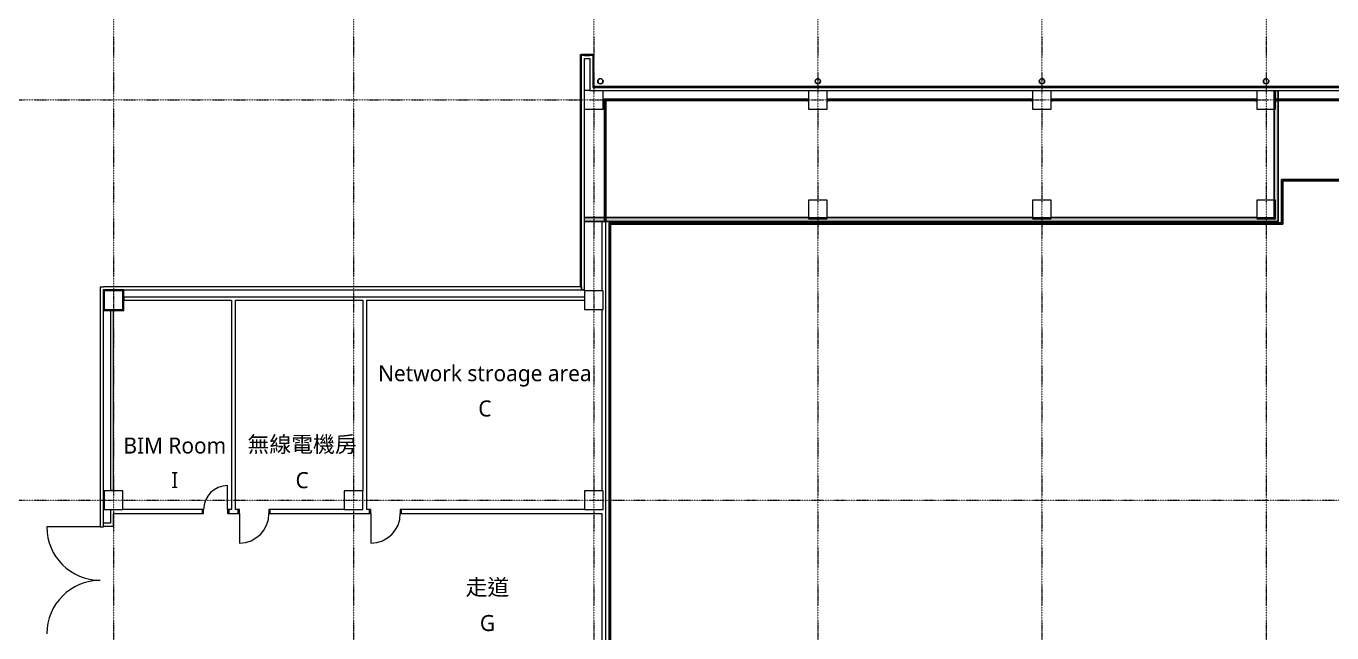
# Model space of a CAD drawing. Extents: x -32000 to 290600, y -111057 to 131250.
# Drawn here: x -3277 to 45668, y 70033 to 92766 of the extents above; entities that cross this region are included whole.
import ezdxf
from ezdxf.enums import TextEntityAlignment as Align

# ---------------------------------------------------------------- set-up
doc = ezdxf.new("R2010")
doc.units = 0
doc.header["$LTSCALE"] = 5
doc.linetypes.add('H12PL3$0$JJP_三點線', pattern=[0.9, 0.3, -0.15, 0, -0.15, 0, -0.15, 0, -0.15])
for name, color, linetype in [('H12PL3$0$A-OBJE-MEP', 252, 'Continuous'), ('H12PL3$0$A-WALL-EX', 252, 'Continuous'), ('H12PL3$0$A-WALL-IN', 252, 'Continuous'), ('H12PL3$0$A-ZONE', 252, 'Continuous'), ('H12PL3$0$Door', 252, 'Continuous'), ('H12PL3$0$Hattch', 252, 'Continuous'), ('H12PL3$0$S-COL', 252, 'Continuous'), ('H12PL3$0$S-GRID', 252, 'Continuous'), ('XFDP30-200K$0$A-Partition-Col (200K)', 216, 'Continuous'), ('XFDP30-200K$0$A-W-P1S (200K)', 106, 'Continuous'), ('XFDP30-200K$0$A-W-R1 (Rockwool) (200K)', 190, 'Continuous')]:
    doc.layers.add(name, color=color, linetype=linetype)
doc.styles.add('H12PL3$0$Standard', font='', dxfattribs={"width": 0.8})
doc.styles.get('H12PL3$0$Standard').set_extended_font_data('Microsoft JhengHei')

# ---------------------------------------------------------------- blocks, each defined once
blk = doc.blocks.new('XFDP30-200K$0$TP1-50-Partition_Col-side')
blk.add_lwpolyline([(-2.5, -4), (-2.5, -3.9), (-2.6, -3.9), (-2.5, -3), (-2.5, -0.3), (-2.4, -0.2), (-0.7, -0.2), (-0.5, -0.2), (-0.1, -0.2), (0, -0.2), (0, -0.2), (0.5, -0.2), (0.6, -0.2), (2.4, -0.2), (2.5, -0.3), (2.5, -3), (2.6, -3.9), (2.5, -3.9), (2.5, -4), (2.7, -4), (2.7, 0), (-2.7, 0), (-2.7, -4)], close=True)
for points in [[(-1.6, -2.1), (-2.3, -2.1, 0.414213), (-2.4, -2.2), (-2.4, -3.6), (-2.5, -3.6), (-2.5, -2.2, -0.414213), (-2.3, -2), (-1.6, -2), (-1.6, -2.1)], [(1.6, -2.1), (2.3, -2.1, -0.414213), (2.4, -2.2), (2.4, -3.6), (2.5, -3.6), (2.5, -2.2, 0.414213), (2.3, -2), (1.6, -2), (1.6, -2.1)]]:
    blk.add_lwpolyline(points, format="xyb")
blk.add_lwpolyline([(2.2, -3.6), (-2.2, -3.6, -0.414214), (-2.3, -3.5), (-2.3, -2.6, -0.414214), (-2.2, -2.5), (-1.3, -2.5, 0.414214), (-1.1, -2.3), (-1.1, -2.2, 0.414214), (-1.3, -2.1), (-1.9, -2.1), (-1.9, -2.1), (-1.3, -2.1, -0.414214), (-1.2, -2.2), (-1.2, -2.3, -0.414214), (-1.3, -2.4), (-2.2, -2.4, 0.414214), (-2.4, -2.6), (-2.4, -3.5, 0.414214), (-2.2, -3.6), (2.2, -3.6, 0.414214), (2.4, -3.5), (2.4, -2.6, 0.414214), (2.2, -2.4), (1.3, -2.4, -0.414214), (1.2, -2.3), (1.2, -2.2, -0.414214), (1.3, -2.1), (1.9, -2.1), (1.9, -2.1), (1.3, -2.1, 0.414214), (1.1, -2.2), (1.1, -2.3, 0.414214), (1.3, -2.5), (2.2, -2.5, -0.414214), (2.3, -2.6), (2.3, -3.5, -0.414214)], format="xyb", close=True)
blk = doc.blocks.new('XFDP30-200K')
at = {"layer": 'XFDP30-200K$0$A-W-P1S (200K)'}
for p, q in [((43775, 87025), (174600, 87025)), ((43775, 87025), (43775, 85400)), ((43825, 86975), (174600, 86975)), ((43825, 86975), (43825, 85350)), ((18575, 85400), (43775, 85400)), ((18575, 85400), (18575, 60440)), ((18625, 85350), (43825, 85350)), ((18625, 85350), (18625, 60490))]:
    blk.add_line(p, q, dxfattribs=at)
at = {"layer": 'XFDP30-200K$0$A-W-R1 (Rockwool) (200K)'}
for p, q in [((18350, 90025, 0), (26050, 90025, 0)), ((18350, 89975, 0), (26050, 89975, 0)), ((18400, 89975, 0), (18400, 85450, 0)), ((18450, 89975, 0), (18450, 85450)), ((34450, 90025, 0), (26750, 90025, 0)), ((34450, 89975, 0), (26750, 89975, 0)), ((35150, 90025, 0), (42850, 90025, 0)), ((35150, 89975, 0), (42850, 89975, 0)), ((51250, 90025, 0), (43550, 90025, 0)), ((51250, 89975, 0), (43550, 89975, 0))]:
    blk.add_line(p, q, dxfattribs=at)
at = {"layer": 'XFDP30-200K$0$A-Partition-Col (200K)', "yscale": 10, "zscale": 10}
for p, xscale, rotation in [((18350, 90000, 0), 10, 90.00000000000001), ((26050, 90000), -10, 270), ((26750, 90000), 10, 90.00000000000001), ((34450, 90000, 0), -10, 270), ((35150, 90000, 0), 10, 90.00000000000001), ((42850, 90000), -10, 270), ((43550, 90000), 10, 90.00000000000001), ((18425, 85450, 0), 10, 180)]:
    blk.add_blockref('XFDP30-200K$0$TP1-50-Partition_Col-side', p, dxfattribs=dict(at, xscale=xscale, rotation=rotation))
at = {"layer": 'XFDP30-200K$0$A-Partition-Col (200K)', "xscale": -10, "yscale": 10, "zscale": 10}
blk.add_blockref('XFDP30-200K$0$TP1-50-Partition_Col-side', (18425, 89975, 0), dxfattribs=at)
blk = doc.blocks.new('H12PL3')
at = {"layer": 'H12PL3$0$Hattch', "linetype": 'Continuous', "lineweight": 0}
blk.add_hatch(color=256, dxfattribs=at).paths.add_polyline_path([(17650, 85600), (43500, 85600), (43500, 90350), (43650, 90350), (43650, 85450), (17650, 85450)])
at = {"layer": 'H12PL3$0$A-OBJE-MEP', "lineweight": 0, "flags": 128}
for points in [[(18345, 90700, 1), (18155, 90700, 1)], [(26495, 90700, 1), (26305, 90700, 1)], [(34895, 90700, 1), (34705, 90700, 1)], [(43295, 90700, 1), (43105, 90700, 1)]]:
    blk.add_lwpolyline(points, format="xyb", close=True, dxfattribs=at)
at = {"layer": 'H12PL3$0$A-OBJE-MEP', "lineweight": 0}
for centre in [(18250, 90700), (26400, 90700), (34800, 90700), (43200, 90700)]:
    blk.add_circle(centre, 100, dxfattribs=at)
at = {"layer": 'H12PL3$0$A-WALL-EX', "lineweight": 0}
for p, q in [((17650, 91665), (17535, 91665)), ((17650, 91665), (17535, 91665)), ((17535, 83000), (17535, 91665)), ((17650, 91665), (17850, 91665)), ((17965, 91665), (17850, 91665)), ((17965, 91665), (17850, 91665)), ((17965, 91665), (17965, 90500)), ((17965, 90500), (17965, 90465)), ((17965, 90465), (18000, 90465)), ((17965, 90465), (18000, 90465)), ((18000, 90465), (68150, 90465)), ((17500, 83000), (17535, 83000)), ((17500, 83000), (17535, 83000)), ((17535, 83000), (17535, 82880)), ((17535, 83000), (17535, 82880)), ((17535, 82972), (17535, 83000)), ((17535, 82972), (17535, 83000)), ((17535, 82880), (17535, 82972)), ((17535, 82880), (17535, 82972)), ((17535, 82880), (17535, 82972)), ((17535, 82880), (17650, 82880)), ((17535, 82880), (17650, 82880)), ((17650, 82880), (17650, 83000)), ((17650, 82880), (17650, 83000)), ((-500, 74000), (-385, 74000)), ((-385, 74000), (-380, 74000))]:
    blk.add_line(p, q, dxfattribs=at)
at = {"layer": 'H12PL3$0$A-WALL-EX', "lineweight": 0, "flags": 128}
for points in [[(17500, 83000), (17500, 91700)], [(17500, 83000), (17500, 91700)], [(17500, 83000), (17500, 91700)], [(17500, 83000), (17500, 91700)], [(17500, 83000), (17500, 91700)], [(17500, 91700), (17535, 91700)], [(17500, 91700), (17500, 83000)], [(17965, 91700), (17535, 91700)], [(17650, 91550), (17850, 91550)], [(17650, 82880), (17650, 91550)], [(17850, 91550), (17850, 90350)], [(18000, 91700), (17965, 91700)], [(18000, 90500), (18000, 91700)], [(17850, 90350), (17965, 90350)], [(17850, 90350), (17965, 90350)], [(17965, 90350), (68150, 90350)], [(18000, 90500), (68150, 90500)], [(18000, 90500), (68150, 90500)], [(18000, 90500), (68150, 90500)], [(18000, 90500), (68150, 90500)], [(18000, 90500), (68150, 90500)], [(68150, 90500), (18000, 90500)], [(-500, 83000), (-380, 83000)], [(-500, 83000), (-500, 74000)], [(17500, 83000), (-380, 83000)], [(-380, 82880), (17535, 82880)], [(-380, 74000), (-380, 82880)], [(17650, 82880), (17535, 82880)], [(17650, 82880), (17535, 82880)]]:
    blk.add_lwpolyline(points, dxfattribs=at)
at = {"layer": 'H12PL3$0$A-WALL-IN', "lineweight": 0}
for p, q in [((3325, 74650), (3325, 74500)), ((4325, 74650), (4325, 74500)), ((4675, 74500), (4675, 74650)), ((5875, 74500), (5875, 74650)), ((9600, 74500), (9600, 74650)), ((10800, 74500), (10800, 74650))]:
    blk.add_line(p, q, dxfattribs=at)
at = {"layer": 'H12PL3$0$A-WALL-IN', "lineweight": 0, "flags": 128}
for points in [[(43500, 90350), (43650, 90350)], [(43650, 85600), (43650, 90350)], [(43500, 89650), (43500, 86250)], [(26050, 85600), (17650, 85600)], [(17650, 85450), (17650, 85600)], [(17650, 85450), (43650, 85450)], [(18300, 85450), (18300, 82850)], [(18450, 85450), (18300, 85450)], [(18450, 29050), (18450, 85450)], [(34450, 85600), (26750, 85600)], [(42850, 85600), (35150, 85600)], [(43650, 85450), (43650, 85600)], [(-385, 82885), (-385, 82850)], [(385, 82885), (-385, 82885)], [(-385, 82850), (-385, 82115)], [(385, 82885), (385, 82850)], [(385, 82150), (385, 82850)], [(17650, 82613), (385, 82613)], [(385, 82613), (385, 82500)], [(385, 82500), (4425, 82500)], [(4425, 82500), (4425, 74650)], [(4575, 74650), (4575, 82500)], [(4575, 82500), (9350, 82500)], [(9350, 82500), (9350, 75350)], [(9500, 82500), (17650, 82500)], [(9500, 74650), (9500, 82500)], [(-385, 82115), (-350, 82115)], [(-350, 82115), (385, 82115)], [(0, 82115), (-113, 82115)], [(-113, 82115), (-113, 75385)], [(0, 75385), (0, 82115)], [(385, 82115), (385, 82150)], [(18300, 82150), (18300, 75350)], [(-113, 75385), (0, 75385)], [(-113, 74650), (-113, 74138)], [(0, 74138), (0, 74500)], [(0, 74500), (3325, 74500)], [(3325, 74650), (350, 74650)], [(4425, 74650), (4325, 74650)], [(4325, 74500), (4675, 74500)], [(4675, 74650), (4575, 74650)], [(8650, 74650), (5875, 74650)], [(5875, 74500), (9600, 74500)], [(9600, 74650), (9500, 74650)], [(17650, 74650), (10800, 74650)], [(10800, 74500), (18300, 74500)], [(18300, 74500), (18300, 60350)], [(-113, 74138), (-380, 74138)], [(-380, 74025), (-380, 74138)], [(-380, 74025), (0, 74025)], [(0, 74025), (0, 74138)]]:
    blk.add_lwpolyline(points, dxfattribs=at)
at = {"layer": 'H12PL3$0$Door', "lineweight": 0}
for p, q in [((4275, 74650), (4275, 75550)), ((3375, 74650), (3325, 74650)), ((3325, 74650), (3325, 74500)), ((3325, 74650), (3325, 74500)), ((3325, 74650), (3325, 74500)), ((3325, 74500), (3375, 74500)), ((3375, 74500), (3375, 74650)), ((4325, 74650), (4275, 74650)), ((4275, 74650), (4275, 74500)), ((4275, 74500), (4325, 74500)), ((4325, 74500), (4325, 74650)), ((4325, 74650), (4325, 74500)), ((4325, 74650), (4325, 74500)), ((4725, 74650), (4675, 74650)), ((4675, 74650), (4675, 74500)), ((4675, 74500), (4675, 74650)), ((4675, 74500), (4675, 74650)), ((4675, 74500), (4725, 74500)), ((4725, 74500), (4725, 74650)), ((4725, 74500), (4725, 73400)), ((5875, 74650), (5825, 74650)), ((5825, 74650), (5825, 74500)), ((5825, 74500), (5875, 74500)), ((5875, 74500), (5875, 74650)), ((5875, 74500), (5875, 74650)), ((5875, 74500), (5875, 74650)), ((9650, 74650), (9600, 74650)), ((9600, 74650), (9600, 74500)), ((9600, 74500), (9600, 74650)), ((9600, 74500), (9600, 74650)), ((9600, 74500), (9650, 74500)), ((9650, 74500), (9650, 74650)), ((9650, 74500), (9650, 73400)), ((10800, 74650), (10750, 74650)), ((10750, 74650), (10750, 74500)), ((10750, 74500), (10800, 74500)), ((10800, 74500), (10800, 74650)), ((10800, 74500), (10800, 74650)), ((10800, 74500), (10800, 74650)), ((-500, 74000), (-2500, 74000)), ((-500, 74000), (-385, 74000)), ((-500, 74000), (-385, 74000)), ((-385, 74000), (-380, 74000))]:
    blk.add_line(p, q, dxfattribs=at)
for centre, radius, start, end in [((4275, 74650), 900, 90, 180), ((4725, 74500), 1100, 270, 0), ((9650, 74500), 1100, 270, 0), ((-500, 74000), 2000, 180, 270), ((-500, 70000), 2000, 90, 180)]:
    blk.add_arc(centre, radius, start, end, dxfattribs=at)
at = {"layer": 'H12PL3$0$Hattch', "lineweight": 0, "flags": 128}
blk.add_lwpolyline([(17650, 85600), (43500, 85600), (43500, 90350), (43650, 90350), (43650, 85450), (17650, 85450)], close=True, dxfattribs=at)
at = {"layer": 'H12PL3$0$S-COL', "lineweight": 0, "flags": 128}
for points in [[(17650, 89650), (18350, 89650), (18350, 90350)], [(17850, 90350), (17650, 90350)], [(26050, 90350), (26050, 89650), (26750, 89650), (26750, 90350)], [(34450, 90350), (34450, 89650), (35150, 89650), (35150, 90350)], [(42850, 90350), (42850, 89650), (43550, 89650), (43550, 90350)]]:
    blk.add_lwpolyline(points, dxfattribs=at)
for points in [[(26050, 85550), (26750, 85550), (26750, 86250), (26050, 86250)], [(34450, 85550), (35150, 85550), (35150, 86250), (34450, 86250)], [(42850, 85550), (43550, 85550), (43550, 86250), (42850, 86250)], [(-350, 82150), (350, 82150), (350, 82850), (-350, 82850)], [(17650, 82150), (18350, 82150), (18350, 82850), (17650, 82850)], [(-350, 74650), (350, 74650), (350, 75350), (-350, 75350)], [(8650, 74650), (9350, 74650), (9350, 75350), (8650, 75350)], [(17650, 74650), (18350, 74650), (18350, 75350), (17650, 75350)]]:
    blk.add_lwpolyline(points, close=True, dxfattribs=at)
at = {"layer": 'H12PL3$0$S-GRID', "linetype": 'H12PL3$0$JJP_三點線', "lineweight": 0}
for p, q in [((0, 128250), (0, -28000)), ((9000, 128250), (9000, -28000)), ((18000, 128250), (18000, -28000)), ((26400, 128250), (26400, -28000)), ((34800, 128250), (34800, -28000)), ((43200, 128250), (43200, -28000)), ((-29000, 90000), (289600, 90000)), ((-29000, 75000), (289600, 75000))]:
    blk.add_line(p, q, dxfattribs=at)
blk.add_blockref('XFDP30-200K', (0, 0))
at = {"layer": 'H12PL3$0$A-ZONE', "style": 'H12PL3$0$Standard'}
for s, p in [('Network stroage area', (13918.34, 80061.08)), ('C', (13918.34, 78741.61)), ('BIM Room', (2296.32, 77352.6)), ('無線電機房', (7069.04, 77397.96)), ('I', (2296.32, 76055.3)), ('C', (7069.04, 76055.3)), ('走道', (14015.95, 72044.49)), ('G', (14015.95, 70702.6))]:
    blk.add_text(s, height=600, dxfattribs=at).set_placement(p, align=Align.TOP_CENTER)

msp = doc.modelspace()

# ---------------------------------------------------------------- block references
msp.add_blockref('H12PL3', (0, 0))

doc.saveas('drawing.dxf')
